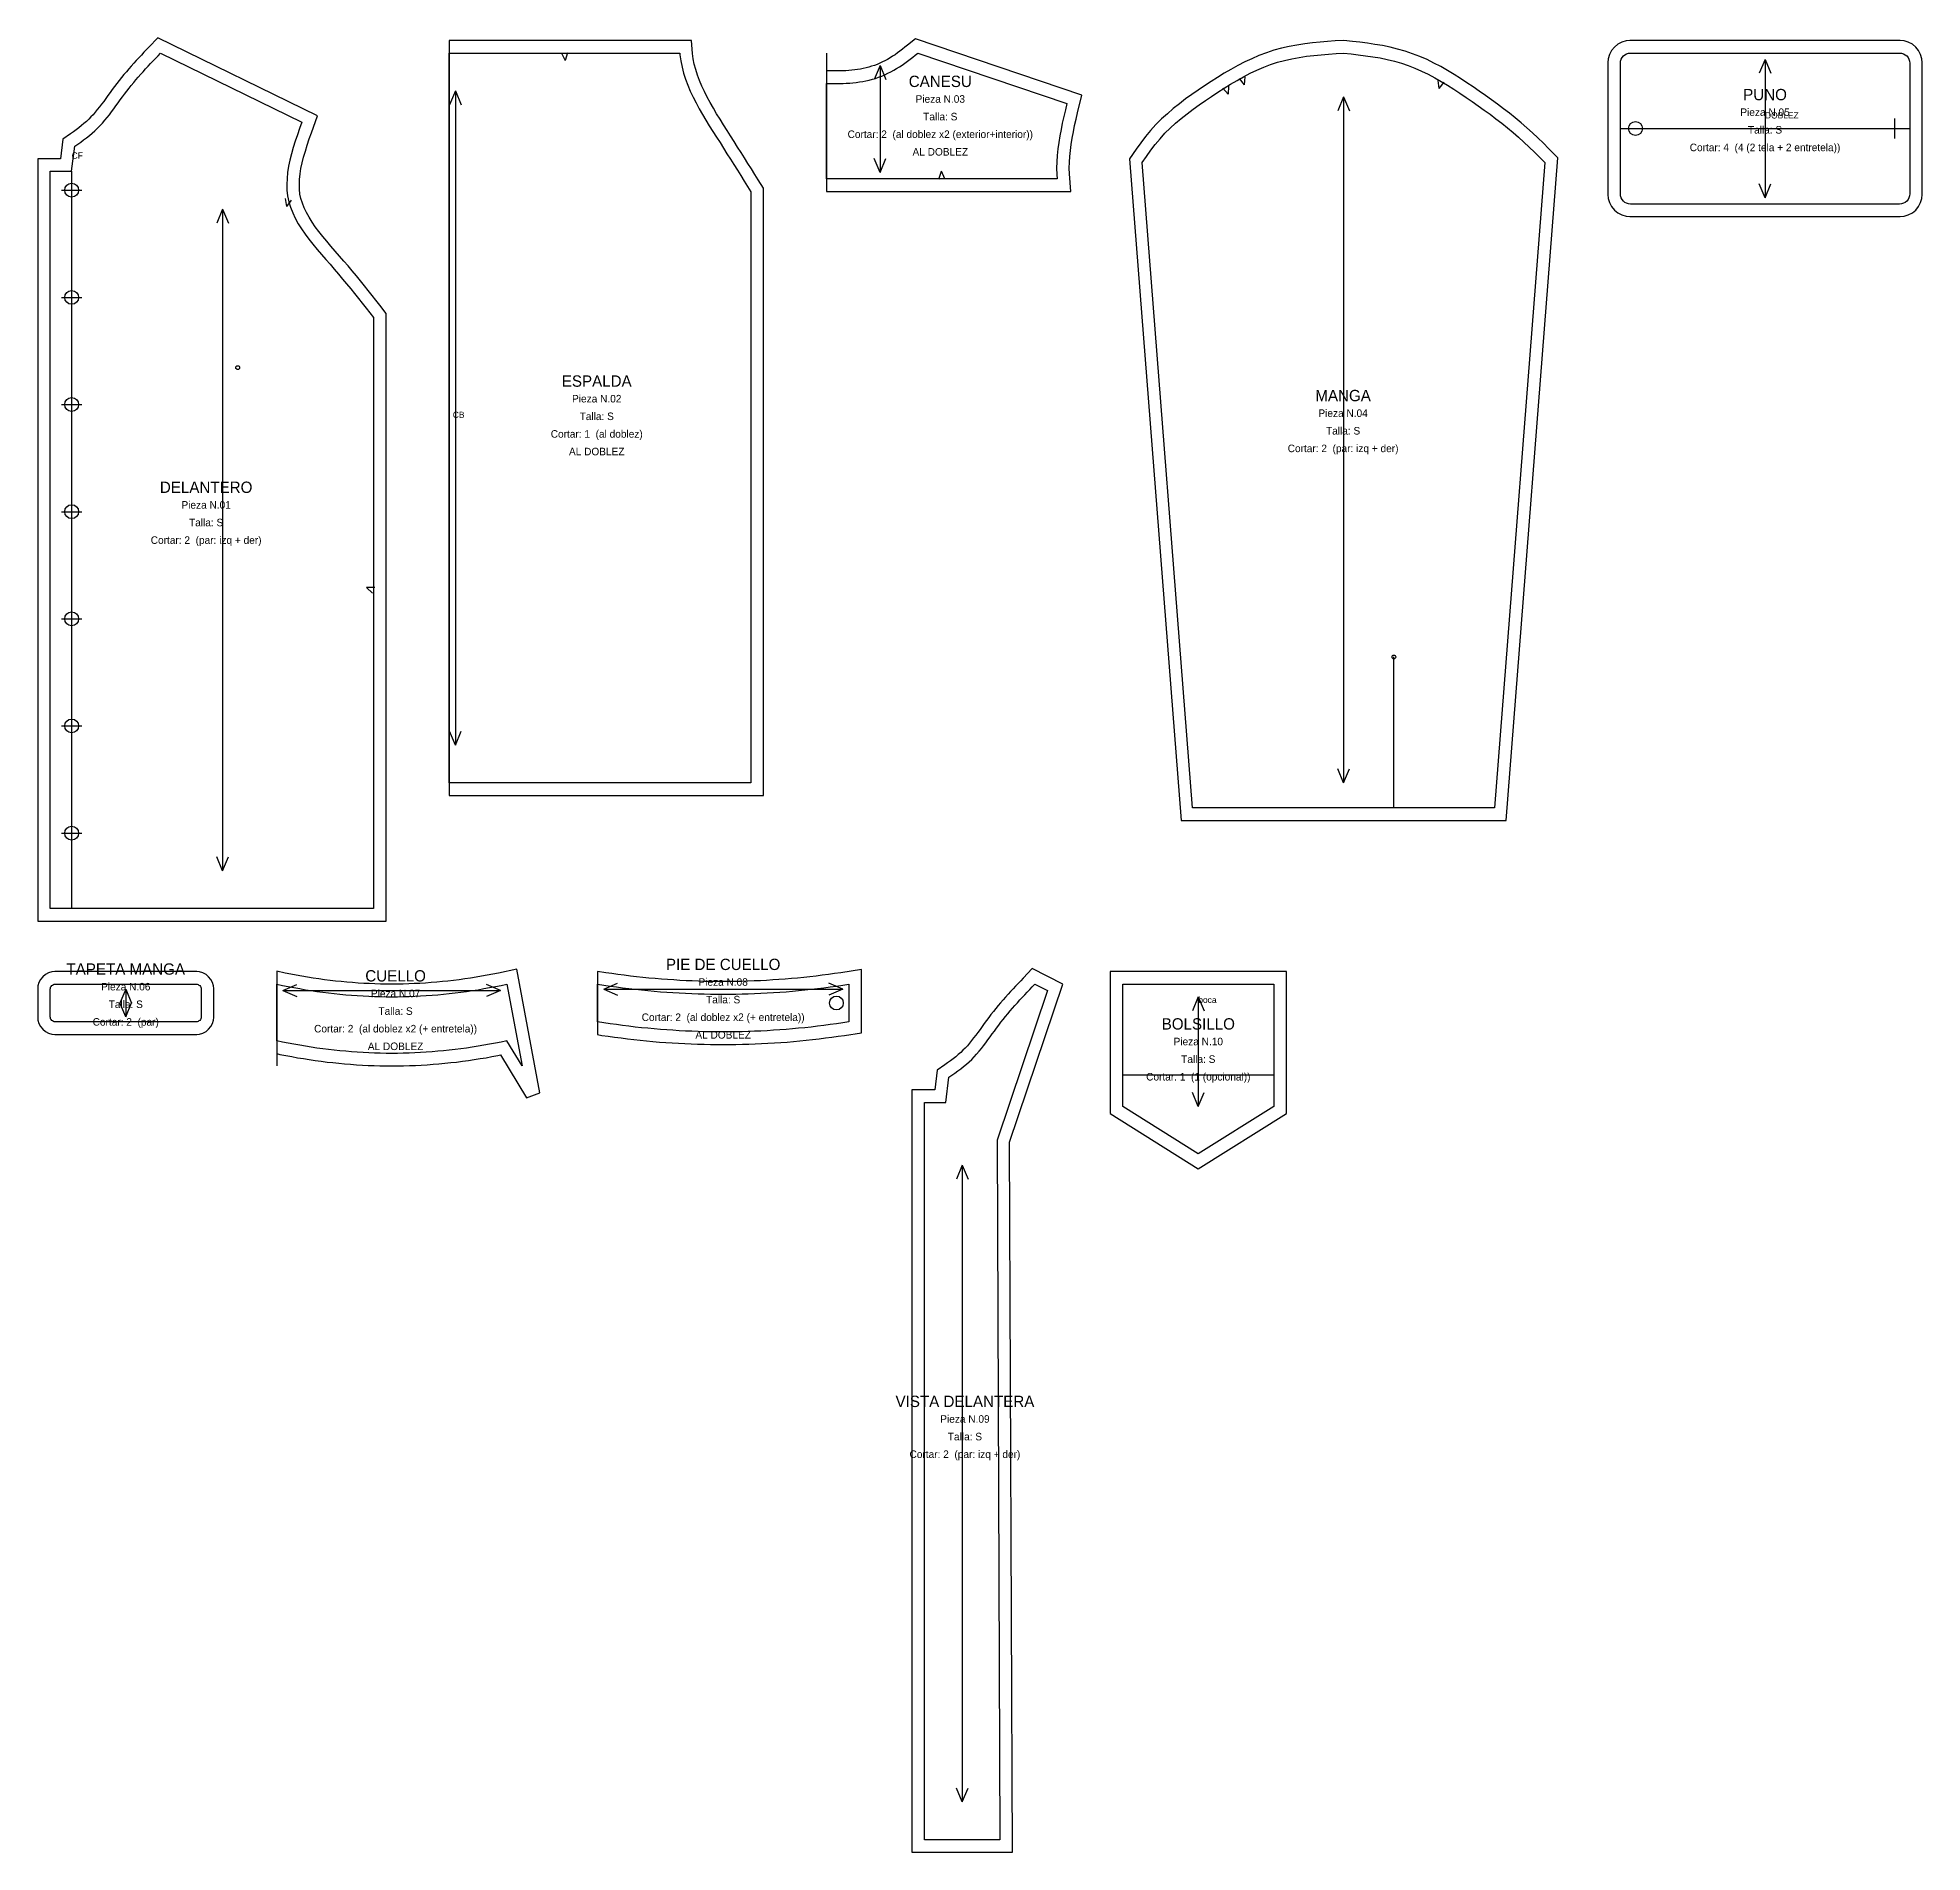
# Model space of a CAD drawing. Header units: centimetres. Extents: x -1 to 149, y -143 to 1.
import ezdxf
from ezdxf.enums import TextEntityAlignment as Align

# ---------------------------------------------------------------- set-up
doc = ezdxf.new("R2010")
doc.units = ezdxf.units.CM
for name, color, linetype in [('BOTONES', 30, 'Continuous'), ('CENTROS', 5, 'Continuous'), ('CONSTRUCCION', 8, 'Continuous'), ('CORTE', 1, 'Continuous'), ('COSTURA', 3, 'Continuous'), ('DOBLEZ', 6, 'Continuous'), ('HILO', 2, 'Continuous'), ('OJAL', 200, 'Continuous'), ('PIQUETES', 4, 'Continuous'), ('REFERENCIAS', 9, 'Continuous'), ('TEXTOS', 7, 'Continuous')]:
    doc.layers.add(name, color=color, linetype=linetype)

msp = doc.modelspace()

# ---------------------------------------------------------------- linework, layer by layer
at = {"layer": 'BOTONES'}
for centre in [(126.01, -6), (1.7, -10.9), (1.7, -19.42), (1.7, -27.93), (1.7, -36.45), (1.7, -44.97), (1.7, -53.48), (1.7, -62), (62.49, -75.5)]:
    msp.add_circle(centre, 0.55, dxfattribs=at)
at = {"layer": 'CENTROS'}
for centre in [(14.9, -25), (106.81, -48)]:
    msp.add_circle(centre, 0.15, dxfattribs=at)
at = {"layer": 'CONSTRUCCION'}
for p, q in [((124.81, -6), (147.81, -6)), ((1.7, -9.4), (1.7, -68)), ((106.81, -60), (106.81, -48)), ((85.26, -81.22), (97.26, -81.22))]:
    msp.add_line(p, q, dxfattribs=at)
at = {"layer": 'CORTE'}
for points in [[(-1, -69), (26.7, -69), (26.7, -20.69), (26.19, -20.03), (25.89, -19.65), (25.59, -19.26), (25.28, -18.88), (24.97, -18.49), (24.66, -18.1), (24.34, -17.71), (24.01, -17.32), (23.68, -16.92), (23.34, -16.53), (22.99, -16.13), (22.65, -15.74), (22.31, -15.35), (21.98, -14.96), (21.66, -14.58), (21.36, -14.19), (21.07, -13.81), (20.81, -13.43), (20.57, -13.05), (20.36, -12.67), (20.18, -12.3), (20.04, -11.93), (19.93, -11.57), (19.85, -11.21), (19.81, -10.83), (19.8, -10.44), (19.81, -10.04), (19.86, -9.61), (19.93, -9.18), (20.03, -8.73), (20.14, -8.27), (20.28, -7.8), (20.43, -7.32), (20.59, -6.83), (20.76, -6.33), (21.23, -4.99), (8.55, 1.22), (7.84, 0.48), (7.64, 0.27), (7.44, 0.06), (7.24, -0.16), (7.04, -0.37), (6.84, -0.59), (6.64, -0.81), (6.44, -1.03), (6.25, -1.25), (6.05, -1.48), (5.86, -1.71), (5.67, -1.94), (5.48, -2.18), (5.29, -2.42), (5.11, -2.66), (4.93, -2.9), (4.75, -3.14), (4.58, -3.38), (4.41, -3.61), (4.25, -3.84), (4.08, -4.06), (3.91, -4.28), (3.74, -4.49), (3.58, -4.7), (3.4, -4.9), (3.23, -5.08), (3.06, -5.26), (2.87, -5.44), (2.68, -5.6), (2.48, -5.77), (2.28, -5.93), (2.06, -6.09), (1.84, -6.26), (1.61, -6.42), (1, -6.84), (0.81, -8.4), (-1, -8.4), (-1, -69)], [(56.7, -10.75), (56.28, -10.07), (56.01, -9.64), (55.73, -9.21), (55.46, -8.78), (55.19, -8.34), (54.91, -7.91), (54.64, -7.47), (54.36, -7.03), (54.08, -6.59), (53.8, -6.15), (53.52, -5.7), (53.24, -5.26), (52.97, -4.82), (52.71, -4.38), (52.46, -3.94), (52.22, -3.5), (52, -3.06), (51.8, -2.63), (51.61, -2.19), (51.45, -1.76), (51.31, -1.32), (51.19, -0.89), (51.11, -0.46), (51.04, -0.03), (50.96, 1), (31.7, 1), (31.7, -59), (56.7, -59), (56.7, -10.75)], [(81.01, -9.59), (81, -9.14), (81.01, -8.68), (81.04, -8.22), (81.09, -7.74), (81.15, -7.26), (81.23, -6.77), (81.33, -6.27), (81.43, -5.77), (81.54, -5.26), (81.66, -4.75), (81.99, -3.34), (68.77, 1.12), (68.14, 0.62), (67.94, 0.46), (67.74, 0.3), (67.54, 0.15), (67.35, 0.01), (67.15, -0.13), (66.96, -0.26), (66.76, -0.38), (66.56, -0.5), (66.35, -0.61), (66.15, -0.71), (65.94, -0.81), (65.72, -0.9), (65.51, -0.98), (65.29, -1.05), (65.07, -1.12), (64.85, -1.18), (64.63, -1.23), (64.41, -1.27), (64.18, -1.31), (63.95, -1.34), (63.71, -1.36), (63.48, -1.38), (63.23, -1.4), (62.99, -1.41), (62.73, -1.42), (62.48, -1.42), (62.22, -1.42), (61.96, -1.42), (61.7, -1.42), (61.7, -11), (81.12, -11), (81.01, -9.59)], [(89.89, -61), (115.74, -61), (119.85, -8.32), (119.11, -7.58), (118.69, -7.16), (118.26, -6.75), (117.82, -6.34), (117.38, -5.94), (116.92, -5.54), (116.46, -5.16), (115.99, -4.79), (115.52, -4.43), (115.04, -4.07), (114.56, -3.72), (114.08, -3.37), (113.59, -3.03), (113.1, -2.69), (112.6, -2.36), (112.1, -2.03), (111.59, -1.7), (111.06, -1.39), (110.53, -1.08), (109.99, -0.8), (109.44, -0.52), (108.87, -0.27), (108.29, -0.05), (107.7, 0.15), (107.1, 0.32), (106.5, 0.47), (105.9, 0.59), (105.3, 0.69), (104.7, 0.78), (104.1, 0.86), (103.51, 0.93), (102.83, 1), (102.15, 0.96), (101.54, 0.92), (100.94, 0.87), (100.33, 0.81), (99.72, 0.73), (99.1, 0.64), (98.49, 0.53), (97.88, 0.39), (97.27, 0.22), (96.67, 0.02), (96.08, -0.2), (95.51, -0.45), (94.95, -0.71), (94.39, -1), (93.85, -1.3), (93.32, -1.61), (92.79, -1.94), (92.27, -2.27), (91.76, -2.6), (91.26, -2.94), (90.75, -3.29), (90.25, -3.65), (89.76, -4.03), (89.27, -4.41), (88.8, -4.82), (88.34, -5.24), (87.89, -5.69), (87.46, -6.15), (87.06, -6.64), (86.68, -7.14), (86.33, -7.64), (85.78, -8.42), (89.89, -61)], [(123.81, -11.25), (123.84, -11.55), (123.95, -11.89), (124.11, -12.2), (124.34, -12.48), (124.61, -12.7), (124.92, -12.87), (125.26, -12.97), (125.56, -13), (147.06, -13), (147.36, -12.97), (147.7, -12.87), (148.02, -12.7), (148.29, -12.48), (148.51, -12.2), (148.68, -11.89), (148.78, -11.55), (148.81, -11.25), (148.81, -0.75), (148.78, -0.45), (148.68, -0.11), (148.51, 0.2), (148.29, 0.48), (148.02, 0.7), (147.7, 0.87), (147.36, 0.97), (147.06, 1), (125.56, 1), (125.26, 0.97), (124.92, 0.87), (124.61, 0.7), (124.34, 0.48), (124.11, 0.2), (123.95, -0.11), (123.84, -0.45), (123.81, -0.75), (123.81, -11.25)], [(-1, -76.65), (-0.98, -76.87), (-0.9, -77.14), (-0.77, -77.38), (-0.59, -77.59), (-0.38, -77.77), (-0.14, -77.9), (0.13, -77.98), (0.35, -78), (11.65, -78), (11.87, -77.98), (12.14, -77.9), (12.38, -77.77), (12.59, -77.59), (12.77, -77.38), (12.9, -77.14), (12.98, -76.87), (13, -76.65), (13, -74.35), (12.98, -74.13), (12.9, -73.86), (12.77, -73.62), (12.59, -73.41), (12.38, -73.23), (12.14, -73.1), (11.87, -73.02), (11.65, -73), (0.35, -73), (0.13, -73.02), (-0.14, -73.1), (-0.38, -73.23), (-0.59, -73.41), (-0.77, -73.62), (-0.9, -73.86), (-0.98, -74.13), (-1, -74.35), (-1, -76.65)], [(18.72, -79.67), (19.19, -79.76), (19.66, -79.85), (20.13, -79.92), (20.59, -80), (21.06, -80.07), (21.53, -80.13), (22, -80.19), (22.47, -80.24), (22.93, -80.29), (23.4, -80.34), (23.87, -80.37), (24.34, -80.41), (24.81, -80.44), (25.27, -80.46), (25.74, -80.48), (26.21, -80.49), (26.68, -80.5), (27.15, -80.5), (27.62, -80.5), (28.08, -80.49), (28.55, -80.48), (29.02, -80.46), (29.49, -80.44), (29.96, -80.41), (30.43, -80.37), (30.89, -80.34), (31.36, -80.29), (31.83, -80.24), (32.3, -80.19), (32.77, -80.13), (33.24, -80.07), (33.7, -80), (34.17, -79.92), (34.64, -79.85), (35.11, -79.76), (35.57, -79.67), (35.8, -79.62), (37.85, -83.04), (38.91, -82.64), (37.09, -72.81), (35.64, -73.12), (35.19, -73.21), (34.74, -73.29), (34.29, -73.37), (33.85, -73.45), (33.4, -73.52), (32.95, -73.59), (32.51, -73.65), (32.06, -73.7), (31.61, -73.76), (31.17, -73.8), (30.72, -73.84), (30.27, -73.88), (29.83, -73.91), (29.38, -73.94), (28.93, -73.96), (28.49, -73.98), (28.04, -73.99), (27.59, -74), (27.15, -74), (26.7, -74), (26.26, -73.99), (25.81, -73.98), (25.36, -73.96), (24.92, -73.94), (24.47, -73.91), (24.02, -73.88), (23.58, -73.84), (23.13, -73.8), (22.68, -73.76), (22.24, -73.7), (21.79, -73.65), (21.34, -73.59), (20.9, -73.52), (20.45, -73.45), (20, -73.37), (19.55, -73.29), (19.11, -73.21), (18.66, -73.12), (18, -72.98), (18, -79.52), (18.25, -79.58), (18.72, -79.67)], [(44.35, -78.14), (44.86, -78.21), (45.37, -78.28), (45.88, -78.34), (46.38, -78.4), (46.89, -78.46), (47.4, -78.51), (47.91, -78.55), (48.42, -78.6), (48.92, -78.64), (49.43, -78.67), (49.94, -78.7), (50.45, -78.73), (50.95, -78.75), (51.46, -78.77), (51.97, -78.78), (52.48, -78.79), (52.99, -78.8), (53.49, -78.8), (54, -78.8), (54.51, -78.79), (55.02, -78.78), (55.53, -78.77), (56.03, -78.75), (56.54, -78.73), (57.05, -78.7), (57.56, -78.67), (58.07, -78.64), (58.57, -78.6), (59.08, -78.55), (59.59, -78.51), (60.1, -78.46), (60.6, -78.4), (61.11, -78.34), (61.62, -78.28), (62.13, -78.21), (62.64, -78.14), (63.14, -78.07), (64.49, -77.86), (64.49, -72.83), (62.84, -73.09), (62.35, -73.16), (61.86, -73.23), (61.37, -73.3), (60.87, -73.36), (60.38, -73.41), (59.89, -73.47), (59.4, -73.52), (58.91, -73.56), (58.41, -73.6), (57.92, -73.64), (57.43, -73.67), (56.94, -73.7), (56.45, -73.73), (55.95, -73.75), (55.46, -73.77), (54.97, -73.78), (54.48, -73.79), (53.99, -73.8), (53.49, -73.8), (53, -73.8), (52.51, -73.79), (52.02, -73.78), (51.53, -73.77), (51.03, -73.75), (50.54, -73.73), (50.05, -73.7), (49.56, -73.67), (49.07, -73.64), (48.58, -73.6), (48.08, -73.56), (47.59, -73.52), (47.1, -73.47), (46.61, -73.41), (46.12, -73.36), (45.62, -73.3), (45.13, -73.23), (44.64, -73.16), (44.15, -73.09), (43.5, -72.99), (43.5, -78.01), (43.85, -78.07), (44.35, -78.14)], [(68.49, -143), (76.5, -143), (76.26, -86.56), (80.48, -73.99), (78.05, -72.77), (77.34, -73.52), (77.14, -73.73), (76.94, -73.94), (76.73, -74.16), (76.53, -74.37), (76.33, -74.59), (76.14, -74.81), (75.94, -75.03), (75.74, -75.25), (75.54, -75.48), (75.35, -75.71), (75.16, -75.94), (74.97, -76.18), (74.78, -76.42), (74.6, -76.66), (74.42, -76.9), (74.25, -77.14), (74.07, -77.38), (73.91, -77.61), (73.74, -77.84), (73.57, -78.06), (73.4, -78.28), (73.24, -78.49), (73.07, -78.7), (72.9, -78.9), (72.72, -79.08), (72.55, -79.26), (72.37, -79.44), (72.18, -79.6), (71.98, -79.77), (71.77, -79.93), (71.55, -80.09), (71.33, -80.26), (71.1, -80.42), (70.49, -80.84), (70.31, -82.4), (68.49, -82.4), (68.49, -143)], [(84.26, -84.27), (91.26, -88.68), (98.26, -84.27), (98.26, -73), (84.26, -73), (84.26, -84.27)]]:
    msp.add_lwpolyline(points, close=True, dxfattribs=at)
at = {"layer": 'COSTURA'}
for points in [[(0, -9.4), (1.7, -9.4), (1.94, -7.4), (2.18, -7.24), (2.42, -7.07), (2.65, -6.9), (2.88, -6.73), (3.11, -6.55), (3.33, -6.36), (3.55, -6.17), (3.76, -5.98), (3.96, -5.77), (4.15, -5.56), (4.34, -5.34), (4.52, -5.12), (4.7, -4.9), (4.88, -4.67), (5.05, -4.43), (5.22, -4.2), (5.39, -3.96), (5.56, -3.73), (5.73, -3.49), (5.91, -3.26), (6.08, -3.03), (6.26, -2.8), (6.44, -2.57), (6.63, -2.35), (6.81, -2.13), (7, -1.91), (7.19, -1.69), (7.38, -1.48), (7.58, -1.26), (7.78, -1.05), (7.97, -0.84), (8.17, -0.63), (8.37, -0.42), (8.57, -0.21), (8.77, 0), (19.99, -5.5), (19.81, -6), (19.64, -6.51), (19.47, -7.01), (19.32, -7.51), (19.18, -8.01), (19.05, -8.5), (18.95, -8.99), (18.87, -9.48), (18.82, -9.96), (18.8, -10.44), (18.81, -10.9), (18.86, -11.36), (18.96, -11.82), (19.09, -12.26), (19.27, -12.7), (19.47, -13.13), (19.71, -13.56), (19.97, -13.98), (20.26, -14.39), (20.56, -14.8), (20.88, -15.2), (21.21, -15.61), (21.55, -16), (21.9, -16.4), (22.24, -16.79), (22.58, -17.18), (22.92, -17.57), (23.24, -17.96), (23.56, -18.34), (23.88, -18.73), (24.19, -19.11), (24.5, -19.5), (24.8, -19.88), (25.1, -20.27), (25.4, -20.65), (25.7, -21.03), (25.7, -68), (0, -68)], [(31.7, 0), (50.04, 0), (50.05, -0.14), (50.12, -0.63), (50.22, -1.12), (50.35, -1.61), (50.5, -2.08), (50.68, -2.56), (50.88, -3.03), (51.1, -3.5), (51.34, -3.96), (51.58, -4.42), (51.84, -4.88), (52.11, -5.34), (52.39, -5.79), (52.67, -6.24), (52.95, -6.68), (53.24, -7.12), (53.52, -7.57), (53.79, -8), (54.07, -8.44), (54.34, -8.87), (54.62, -9.31), (54.89, -9.74), (55.16, -10.17), (55.43, -10.6), (55.7, -11.03), (55.7, -58), (31.7, -58)], [(61.7, -2.42), (61.96, -2.42), (62.23, -2.42), (62.49, -2.42), (62.76, -2.42), (63.02, -2.41), (63.28, -2.4), (63.55, -2.38), (63.81, -2.36), (64.07, -2.33), (64.33, -2.3), (64.58, -2.26), (64.84, -2.21), (65.09, -2.15), (65.35, -2.08), (65.6, -2.01), (65.85, -1.92), (66.09, -1.83), (66.34, -1.72), (66.58, -1.61), (66.81, -1.5), (67.05, -1.37), (67.27, -1.24), (67.5, -1.1), (67.72, -0.95), (67.93, -0.8), (68.14, -0.65), (68.35, -0.49), (68.56, -0.33), (68.76, -0.16), (68.97, 0), (80.81, -4), (80.69, -4.52), (80.57, -5.04), (80.45, -5.56), (80.35, -6.08), (80.25, -6.59), (80.16, -7.11), (80.09, -7.62), (80.04, -8.13), (80.01, -8.64), (80, -9.14), (80.01, -9.64), (80.04, -10), (61.7, -10)], [(86.81, -8.7), (87.15, -8.21), (87.49, -7.73), (87.84, -7.26), (88.22, -6.81), (88.61, -6.38), (89.03, -5.96), (89.46, -5.57), (89.91, -5.19), (90.37, -4.82), (90.85, -4.46), (91.33, -4.11), (91.82, -3.77), (92.32, -3.44), (92.82, -3.11), (93.32, -2.78), (93.83, -2.47), (94.34, -2.17), (94.86, -1.88), (95.39, -1.61), (95.92, -1.36), (96.46, -1.13), (97.01, -0.92), (97.56, -0.73), (98.12, -0.58), (98.69, -0.45), (99.27, -0.34), (99.85, -0.26), (100.44, -0.19), (101.03, -0.13), (101.62, -0.08), (102.22, -0.04), (102.81, 0), (103.4, -0.07), (103.98, -0.13), (104.56, -0.21), (105.14, -0.3), (105.71, -0.39), (106.28, -0.51), (106.85, -0.64), (107.4, -0.8), (107.95, -0.99), (108.48, -1.2), (109.01, -1.43), (109.54, -1.69), (110.05, -1.96), (110.56, -2.25), (111.06, -2.55), (111.56, -2.87), (112.05, -3.19), (112.54, -3.52), (113.02, -3.85), (113.5, -4.19), (113.98, -4.53), (114.45, -4.87), (114.91, -5.22), (115.38, -5.58), (115.83, -5.94), (116.28, -6.31), (116.72, -6.69), (117.15, -7.07), (117.57, -7.47), (117.99, -7.88), (118.4, -8.29), (118.81, -8.7), (114.81, -60), (90.81, -60)], [(124.81, -0.8), (124.83, -0.64), (124.87, -0.49), (124.95, -0.36), (125.05, -0.23), (125.17, -0.13), (125.31, -0.06), (125.46, -0.02), (125.61, 0), (147.01, 0), (147.17, -0.02), (147.32, -0.06), (147.46, -0.13), (147.58, -0.23), (147.68, -0.36), (147.75, -0.49), (147.8, -0.64), (147.81, -0.8), (147.81, -11.2), (147.8, -11.36), (147.75, -11.51), (147.68, -11.64), (147.58, -11.77), (147.46, -11.87), (147.32, -11.94), (147.17, -11.98), (147.01, -12), (125.61, -12), (125.46, -11.98), (125.31, -11.94), (125.17, -11.87), (125.05, -11.77), (124.95, -11.64), (124.87, -11.51), (124.83, -11.36), (124.81, -11.2)], [(0, -74.4), (0.01, -74.32), (0.03, -74.25), (0.07, -74.18), (0.12, -74.12), (0.18, -74.07), (0.25, -74.03), (0.32, -74.01), (0.4, -74), (11.6, -74), (11.68, -74.01), (11.75, -74.03), (11.82, -74.07), (11.88, -74.12), (11.93, -74.18), (11.97, -74.25), (11.99, -74.32), (12, -74.4), (12, -76.6), (11.99, -76.68), (11.97, -76.75), (11.93, -76.82), (11.88, -76.88), (11.82, -76.93), (11.75, -76.97), (11.68, -76.99), (11.6, -77), (0.4, -77), (0.32, -76.99), (0.25, -76.97), (0.18, -76.93), (0.12, -76.88), (0.07, -76.82), (0.03, -76.75), (0.01, -76.68), (0, -76.6)], [(18, -74), (18.46, -74.1), (18.91, -74.19), (19.37, -74.28), (19.83, -74.36), (20.29, -74.44), (20.74, -74.51), (21.2, -74.58), (21.66, -74.64), (22.12, -74.7), (22.57, -74.75), (23.03, -74.8), (23.49, -74.84), (23.95, -74.88), (24.4, -74.91), (24.86, -74.94), (25.32, -74.96), (25.78, -74.98), (26.23, -74.99), (26.69, -75), (27.15, -75), (27.61, -75), (28.06, -74.99), (28.52, -74.98), (28.98, -74.96), (29.44, -74.94), (29.89, -74.91), (30.35, -74.88), (30.81, -74.84), (31.26, -74.8), (31.72, -74.75), (32.18, -74.7), (32.64, -74.64), (33.09, -74.58), (33.55, -74.51), (34.01, -74.44), (34.47, -74.36), (34.92, -74.28), (35.38, -74.19), (35.84, -74.1), (36.3, -74), (37.5, -80.5), (36.3, -78.5), (35.84, -78.6), (35.38, -78.69), (34.92, -78.78), (34.47, -78.86), (34.01, -78.94), (33.55, -79.01), (33.09, -79.08), (32.64, -79.14), (32.18, -79.2), (31.72, -79.25), (31.26, -79.3), (30.81, -79.34), (30.35, -79.38), (29.89, -79.41), (29.44, -79.44), (28.98, -79.46), (28.52, -79.48), (28.06, -79.49), (27.61, -79.5), (27.15, -79.5), (26.69, -79.5), (26.23, -79.49), (25.78, -79.48), (25.32, -79.46), (24.86, -79.44), (24.4, -79.41), (23.95, -79.38), (23.49, -79.34), (23.03, -79.3), (22.57, -79.25), (22.12, -79.2), (21.66, -79.14), (21.2, -79.08), (20.74, -79.01), (20.29, -78.94), (19.83, -78.86), (19.37, -78.78), (18.91, -78.69), (18.46, -78.6), (18, -78.5)], [(43.5, -74), (44, -74.08), (44.5, -74.15), (45, -74.22), (45.5, -74.29), (46, -74.35), (46.5, -74.41), (47, -74.46), (47.5, -74.51), (48, -74.56), (48.5, -74.6), (49, -74.64), (49.5, -74.67), (50, -74.7), (50.5, -74.73), (50.99, -74.75), (51.49, -74.77), (51.99, -74.78), (52.49, -74.79), (52.99, -74.8), (53.49, -74.8), (53.99, -74.8), (54.49, -74.79), (54.99, -74.78), (55.49, -74.77), (55.99, -74.75), (56.49, -74.73), (56.99, -74.7), (57.49, -74.67), (57.99, -74.64), (58.49, -74.6), (58.99, -74.56), (59.49, -74.51), (59.99, -74.46), (60.49, -74.41), (60.99, -74.35), (61.49, -74.29), (61.99, -74.22), (62.49, -74.15), (62.99, -74.08), (63.49, -74), (63.49, -77), (62.99, -77.08), (62.49, -77.15), (61.99, -77.22), (61.49, -77.29), (60.99, -77.35), (60.49, -77.41), (59.99, -77.46), (59.49, -77.51), (58.99, -77.56), (58.49, -77.6), (57.99, -77.64), (57.49, -77.67), (56.99, -77.7), (56.49, -77.73), (55.99, -77.75), (55.49, -77.77), (54.99, -77.78), (54.49, -77.79), (53.99, -77.8), (53.49, -77.8), (52.99, -77.8), (52.49, -77.79), (51.99, -77.78), (51.49, -77.77), (50.99, -77.75), (50.5, -77.73), (50, -77.7), (49.5, -77.67), (49, -77.64), (48.5, -77.6), (48, -77.56), (47.5, -77.51), (47, -77.46), (46.5, -77.41), (46, -77.35), (45.5, -77.29), (45, -77.22), (44.5, -77.15), (44, -77.08), (43.5, -77)], [(69.49, -83.4), (71.19, -83.4), (71.43, -81.4), (71.67, -81.24), (71.91, -81.07), (72.15, -80.9), (72.38, -80.73), (72.6, -80.55), (72.83, -80.36), (73.04, -80.17), (73.25, -79.98), (73.45, -79.77), (73.64, -79.56), (73.83, -79.34), (74.02, -79.12), (74.19, -78.9), (74.37, -78.67), (74.54, -78.43), (74.71, -78.2), (74.88, -77.96), (75.06, -77.73), (75.23, -77.49), (75.4, -77.26), (75.57, -77.03), (75.75, -76.8), (75.93, -76.57), (76.12, -76.35), (76.3, -76.13), (76.49, -75.91), (76.68, -75.69), (76.88, -75.48), (77.07, -75.26), (77.27, -75.05), (77.46, -74.84), (77.66, -74.63), (77.86, -74.42), (78.06, -74.21), (78.26, -74), (79.26, -74.5), (75.26, -86.4), (75.49, -142), (69.49, -142)], [(85.26, -74), (97.26, -74), (97.26, -83.72), (91.26, -87.5), (85.26, -83.72)]]:
    msp.add_lwpolyline(points, close=True, dxfattribs=at)
at = {"layer": 'DOBLEZ'}
for p, q in [((31.7, 0), (31.7, -58)), ((61.7, 0), (61.7, -10)), ((18, -74), (18, -80.5)), ((43.5, -74), (43.5, -77.8))]:
    msp.add_line(p, q, dxfattribs=at)
at = {"layer": 'HILO'}
for p, q in [((65.96, -1), (65.49, -2.11)), ((65.96, -1), (65.96, -9.5)), ((65.96, -1), (66.43, -2.11)), ((136.31, -0.5), (135.85, -1.61)), ((136.31, -0.5), (136.31, -11.5)), ((136.31, -0.5), (136.78, -1.61)), ((32.2, -3), (31.73, -4.11)), ((32.2, -3), (32.2, -55)), ((32.2, -3), (32.67, -4.11)), ((102.81, -3.48), (102.34, -4.59)), ((102.81, -3.48), (102.81, -58)), ((102.81, -3.48), (103.28, -4.59)), ((65.96, -9.5), (65.49, -8.39)), ((65.96, -9.5), (66.43, -8.39)), ((136.31, -11.5), (135.85, -10.39)), ((136.31, -11.5), (136.78, -10.39)), ((13.7, -12.4), (13.23, -13.51)), ((13.7, -12.4), (13.7, -65)), ((13.7, -12.4), (14.17, -13.51)), ((32.2, -55), (31.73, -53.89)), ((32.2, -55), (32.67, -53.89)), ((102.81, -58), (102.34, -56.89)), ((102.81, -58), (103.28, -56.89)), ((13.7, -65), (13.23, -63.89)), ((13.7, -65), (14.17, -63.89)), ((6, -74.4), (5.53, -75.51)), ((6, -74.4), (6, -76.6)), ((6, -74.4), (6.47, -75.51)), ((18.5, -74.5), (19.61, -74.03)), ((18.5, -74.5), (35.8, -74.5)), ((18.5, -74.5), (19.61, -74.97)), ((35.8, -74.5), (34.69, -74.03)), ((35.8, -74.5), (34.69, -74.97)), ((44, -74.4), (45.1, -73.93)), ((44, -74.4), (62.99, -74.4)), ((44, -74.4), (45.1, -74.87)), ((62.99, -74.4), (61.89, -73.93)), ((62.99, -74.4), (61.89, -74.87)), ((6, -76.6), (5.53, -75.49)), ((6, -76.6), (6.47, -75.49)), ((91.26, -75), (90.79, -76.11)), ((91.26, -75), (91.26, -83.72)), ((91.26, -75), (91.73, -76.11)), ((91.26, -83.72), (90.79, -82.61)), ((91.26, -83.72), (91.73, -82.61)), ((72.49, -88.4), (72.03, -89.51)), ((72.49, -88.4), (72.49, -139)), ((72.49, -88.4), (72.96, -89.51)), ((72.49, -139), (72.03, -137.89)), ((72.49, -139), (72.96, -137.89))]:
    msp.add_line(p, q, dxfattribs=at)
at = {"layer": 'OJAL'}
for p, q in [((146.61, -5.2), (146.61, -6.8)), ((0.9, -10.9), (2.5, -10.9)), ((0.9, -19.42), (2.5, -19.42)), ((0.9, -27.93), (2.5, -27.93)), ((0.9, -36.45), (2.5, -36.45)), ((0.9, -44.97), (2.5, -44.97)), ((0.9, -53.48), (2.5, -53.48)), ((0.9, -62), (2.5, -62))]:
    msp.add_line(p, q, dxfattribs=at)
at = {"layer": 'PIQUETES'}
for p, q in [((41.11, 0.02), (40.92, -0.6)), ((40.63, -0.02), (40.92, -0.6)), ((93.21, -2.79), (93.63, -3.28)), ((93.66, -2.63), (93.63, -3.28)), ((94.5, -2.02), (94.9, -2.53)), ((94.96, -1.89), (94.9, -2.53)), ((110.31, -2.18), (110.38, -2.82)), ((110.78, -2.31), (110.38, -2.82)), ((70.63, -10.01), (70.85, -9.4)), ((71.11, -9.99), (70.85, -9.4)), ((18.68, -11.56), (18.77, -12.2)), ((19.15, -11.68), (18.77, -12.2)), ((25.61, -42.92), (25.15, -42.47)), ((25.79, -42.48), (25.15, -42.47))]:
    msp.add_line(p, q, dxfattribs=at)

# ---------------------------------------------------------------- texts
at = {"layer": 'REFERENCIAS'}
for s, p in [('DOBLEZ', (136.31, -5.2)), ('CF', (1.7, -8.4)), ('CB', (32, -29)), ('boca', (91.26, -75.5))]:
    msp.add_text(s, height=0.5, dxfattribs=at).set_placement(p)
at = {"layer": 'TEXTOS'}
for s, height, p in [('CANESU', 0.9, (70.75, -2.25)), ('PUNO', 0.9, (136.31, -3.3)), ('Pieza N.03', 0.6, (70.75, -3.65)), ('Pieza N.05', 0.6, (136.31, -4.7)), ('Talla: S', 0.6, (70.75, -5.05)), ('Talla: S', 0.6, (136.31, -6.1)), ('Cortar: 2  (al doblez x2 (exterior+interior))', 0.6, (70.75, -6.45)), ('Cortar: 4  (4 (2 tela + 2 entretela))', 0.6, (136.31, -7.5)), ('AL DOBLEZ', 0.6, (70.75, -7.85)), ('ESPALDA', 0.9, (43.44, -26.07)), ('MANGA', 0.9, (102.77, -27.22)), ('Pieza N.02', 0.6, (43.44, -27.47)), ('Pieza N.04', 0.6, (102.77, -28.62)), ('Cortar: 1  (al doblez)', 0.6, (43.44, -30.27)), ('Talla: S', 0.6, (43.44, -28.87)), ('Talla: S', 0.6, (102.77, -30.02)), ('AL DOBLEZ', 0.6, (43.44, -31.67)), ('Cortar: 2  (par: izq + der)', 0.6, (102.77, -31.42)), ('DELANTERO', 0.9, (12.39, -34.51)), ('Pieza N.01', 0.6, (12.39, -35.91)), ('Talla: S', 0.6, (12.39, -37.31)), ('Cortar: 2  (par: izq + der)', 0.6, (12.39, -38.71)), ('TAPETA MANGA', 0.9, (6, -72.8)), ('CUELLO', 0.9, (27.45, -73.34)), ('PIE DE CUELLO', 0.9, (53.49, -72.43)), ('Pieza N.06', 0.6, (6, -74.2)), ('Pieza N.07', 0.6, (27.45, -74.74)), ('Pieza N.08', 0.6, (53.49, -73.83)), ('Talla: S', 0.6, (53.49, -75.23)), ('Talla: S', 0.6, (6, -75.6)), ('Talla: S', 0.6, (27.45, -76.14)), ('Cortar: 2  (al doblez x2 (+ entretela))', 0.6, (53.49, -76.63)), ('Cortar: 2  (par)', 0.6, (6, -77)), ('Cortar: 2  (al doblez x2 (+ entretela))', 0.6, (27.45, -77.54)), ('AL DOBLEZ', 0.6, (53.49, -78.03)), ('BOLSILLO', 0.9, (91.26, -77.16)), ('AL DOBLEZ', 0.6, (27.45, -78.94)), ('Pieza N.10', 0.6, (91.26, -78.56)), ('Talla: S', 0.6, (91.26, -79.96)), ('Cortar: 1  (1 (opcional))', 0.6, (91.26, -81.36)), ('VISTA DELANTERA', 0.9, (72.71, -107.16)), ('Pieza N.09', 0.6, (72.71, -108.56)), ('Talla: S', 0.6, (72.71, -109.96)), ('Cortar: 2  (par: izq + der)', 0.6, (72.71, -111.36))]:
    msp.add_text(s, height=height, dxfattribs=at).set_placement(p, align=Align.MIDDLE_CENTER)

doc.saveas('drawing.dxf')
